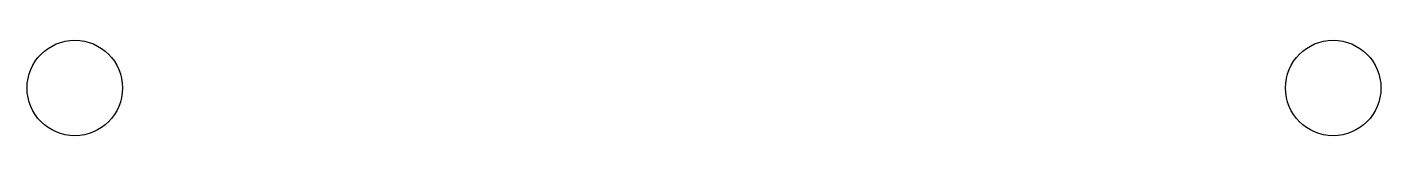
# Model space of a CAD drawing. Extents: x 0.8 to 17.6, y 24.2 to 25.4.
import ezdxf

# ---------------------------------------------------------------- set-up
doc = ezdxf.new("R2010")
doc.units = 0
doc.header["$LTSCALE"] = 5
doc.header["$MEASUREMENT"] = 0
doc.layers.add('Z0_CUT500', color=4, linetype='Continuous')

msp = doc.modelspace()

# ---------------------------------------------------------------- linework, layer by layer
at = {"layer": 'Z0_CUT500', "color": 5, "linetype": 'Continuous', "lineweight": 25}
for centre in [(1.358, 24.781), (17.017, 24.781)]:
    msp.add_circle(centre, 0.594, dxfattribs=at)

doc.saveas('drawing.dxf')
